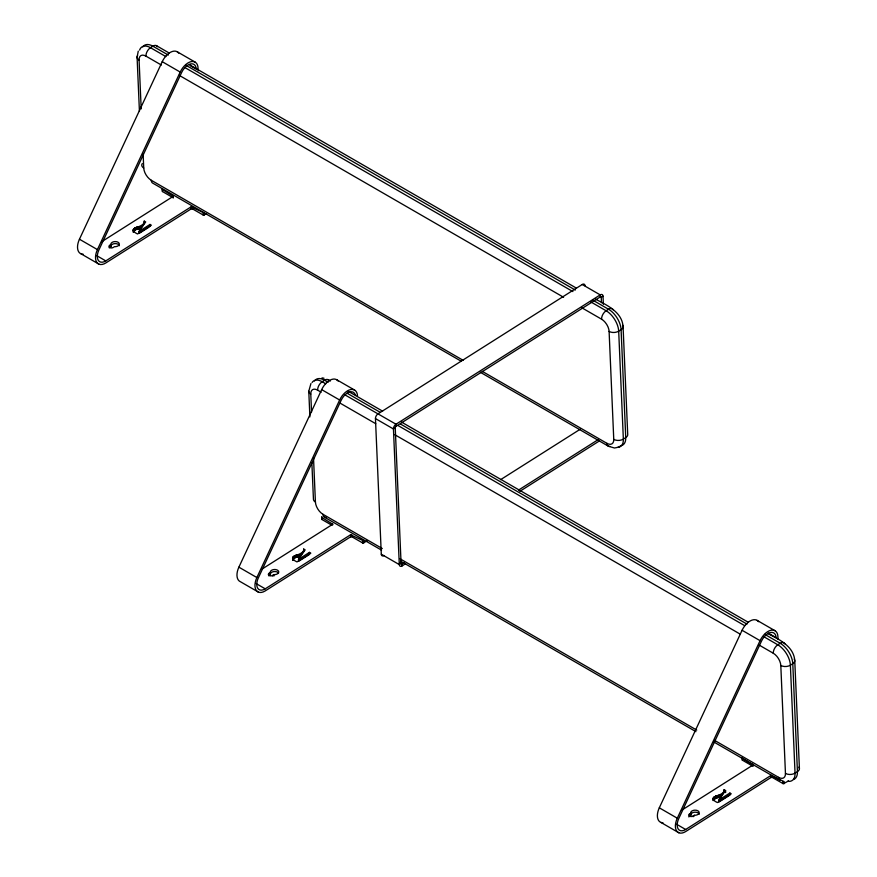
<?xml version="1.0" encoding="UTF-8"?>
<svg xmlns="http://www.w3.org/2000/svg" width="877" height="877" viewBox="0 0 877 877"><rect width="100%" height="100%" fill="white"/><g stroke="black" fill="none" stroke-linecap="round" stroke-linejoin="round"><path stroke-width="1.32" d="M309.888 416.893L308.781 391.252L310.94 383.534M298.509 559.318L305.152 549.89L303.683 549.046C304.845 556.051 283.677 555.294 296.974 561.916L310.809 553.157L309.46 552.378L298.509 559.318L298.597 561.335L309.548 554.407L309.46 552.378M138.27 51.14L137.086 57.213L139.421 111.193M139.07 231.375L145.703 221.947L144.245 221.103C145.396 228.119 124.227 227.351 137.536 233.984L151.359 225.214L150.011 224.435L139.07 231.375L139.158 233.403L149.002 227.154M133.337 231.977L136.045 229.489L140.364 228.82L144.332 223.131L144.245 221.103M292.775 559.921L295.494 557.432L299.813 556.763L303.771 551.074L303.683 549.046M724.106 789.695L724.194 791.723L725.663 792.567L725.575 790.55L724.106 789.695C725.268 796.711 704.099 795.943 717.397 802.576L731.232 793.817L729.883 793.038L718.932 799.967L719.019 801.995L729.971 795.055L729.883 793.038M83.085 254.177A13.988 8.079 -60 0 1 79.445 239.224L162.223 61.686A13.988 8.079 -60 0 1 178.667 53.091M206.544 213.67L203.464 215.172L192.403 208.836L191.208 208.869L105.876 262.914A13.988 8.079 -60 0 1 96.678 262.212A13.988 8.079 -60 0 1 97.424 249.605L180.202 72.067A13.988 8.079 -60 0 1 191.033 61.664A13.988 8.079 -60 0 1 198.049 67.989L198.169 70.719M258.441 592.128L240.451 581.747A13.988 8.079 -60 0 1 238.884 567.167L321.662 389.629A13.988 8.079 -60 0 1 338.116 381.035M367.068 540.923L362.914 543.104L351.852 536.768L350.647 536.801L265.314 590.857A13.988 8.079 -60 0 1 256.117 590.155A13.988 8.079 -60 0 1 256.873 577.548L339.651 400.011A13.988 8.079 -60 0 1 350.471 389.607A13.988 8.079 -60 0 1 357.498 395.933M662.957 822.769A13.988 8.079 -60 0 1 659.307 807.816L742.085 630.278A13.988 8.079 -60 0 1 758.539 621.683M788.576 780.892L783.336 783.764L772.275 777.428L771.069 777.461L685.737 831.517A13.988 8.079 -60 0 1 676.54 830.815A13.988 8.079 -60 0 1 677.296 818.208L760.074 640.67A13.988 8.079 -60 0 1 770.894 630.256A13.988 8.079 -60 0 1 777.921 636.581L778.042 639.311M713.286 800.328L716.301 797.917L720.236 797.423L724.194 791.723M718.932 799.967L725.575 790.55M321.87 518.745L321.87 519.469L331.583 525.071M262.234 568.954L332.756 524.227L321.782 517.441L321.782 516.717L321.87 519.469M742.293 759.394L742.293 760.118L753.091 766.355M101.633 241.745L173.317 196.284L162.344 189.498L162.344 188.774L162.431 191.526L173.218 197.753M109.669 245.374L110.864 244.606A4.242 2.565 -2.5 0 1 114.854 241.581A4.242 2.565 -2.5 0 1 119.294 244.135A4.242 2.565 -2.5 0 1 114.459 246.689L113.265 247.446A2.543 1.535 -2.5 0 1 109.669 247.544A2.543 1.535 -2.5 0 1 109.669 245.374L109.757 247.391A2.543 1.535 -2.5 0 0 109.241 247.851M109.757 247.391L110.951 246.634A4.242 2.565 -2.5 0 1 114.569 243.631A4.242 2.565 -2.5 0 1 119.349 245.713M190.254 65.665L196.251 69.13A11.445 6.61 -60 0 0 190.506 63.955A11.445 6.61 -60 0 0 181.649 72.473L98.882 250A11.445 6.61 -60 0 0 98.257 260.316A11.445 6.61 -60 0 0 105.788 260.897L191.12 206.84L204.308 213.001L204.396 215.029M585.047 285.825A3.815 2.203 -60 0 0 582.218 284.499L378.02 413.845A3.815 2.203 -60 0 0 375.455 418.581L381.298 554.198L399.287 564.58A3.815 2.203 -60 0 0 402.115 565.906L405.58 563.714M404.33 562.42L402.028 563.878A1.272 0.734 -60 0 1 401.085 563.44L399.287 564.58L393.444 428.974L395.242 427.833A1.272 0.734 -60 0 1 396.097 426.255L600.296 296.908A1.272 0.734 -60 0 1 601.238 297.347L603.025 296.207L603.376 304.264M269.107 573.306L270.302 572.549A4.242 2.565 -2.5 0 1 274.304 569.513A4.242 2.565 -2.5 0 1 278.733 572.078A4.242 2.565 -2.5 0 1 273.909 574.632L272.703 575.389A2.543 1.535 -2.5 0 1 269.107 575.487A2.543 1.535 -2.5 0 1 269.107 573.306L269.195 575.334A2.543 1.535 -2.5 0 0 268.691 575.783M269.195 575.334L270.39 574.578A4.242 2.565 -2.5 0 1 273.471 571.651A4.242 2.565 -2.5 0 1 278.502 573.01M355.295 394.803A11.445 6.61 -60 0 0 348.882 392.227A11.445 6.61 -60 0 0 341.098 400.405L258.32 577.943A11.445 6.61 -60 0 0 257.706 588.259A11.445 6.61 -60 0 0 265.227 588.829L350.559 534.784L363.747 540.945L363.834 542.973M500.559 479.697L580.168 429.27M518.548 490.079L598.147 439.651M519.787 491.372L599.386 440.945M681.506 810.337L753.19 764.887L742.205 758.101L742.205 757.366L742.293 760.118M689.53 813.966L690.736 813.209A4.242 2.565 -2.5 0 1 694.727 810.173A4.242 2.565 -2.5 0 1 699.155 812.727A4.242 2.565 -2.5 0 1 694.332 815.281L693.126 816.038A2.543 1.535 -2.5 0 1 689.541 816.136A2.543 1.535 -2.5 0 1 689.53 813.966L689.618 815.994A2.543 1.535 -2.5 0 0 688.883 816.958M689.618 815.994L690.824 815.226A4.242 2.565 -2.5 0 1 694.441 812.223A4.242 2.565 -2.5 0 1 699.21 814.305M768.131 633.106L776.123 637.722A11.445 6.61 -60 0 0 770.379 632.547A11.445 6.61 -60 0 0 761.521 641.065L678.743 818.603A11.445 6.61 -60 0 0 678.129 828.918A11.445 6.61 -60 0 0 685.65 829.489L770.982 775.432L784.17 781.604L784.257 783.621M619.513 446.985L614.492 448.004L608.485 446.25L480.333 372.265M322.012 377.888L324.019 378.217M195.165 62.135L177.176 51.743M775.027 630.727L757.048 620.346M354.604 390.068L336.625 379.686M99.002 264.196L81.013 253.804M678.864 832.788L660.885 822.407M582.218 284.499L600.208 294.88A3.815 2.203 -60 0 1 603.025 296.207M156.336 45.604L169.382 53.146M189.553 64.788L576.375 288.116M595.362 299.079C606.643 305.064 622.122 311.85 623.076 326.693L627.724 434.641A6.786 4.1 -2.5 0 1 625.739 437.601A16.959 9.307 57.6 0 1 620.247 445.823M168.307 55.076L152.872 46.174A16.959 9.307 57.6 0 0 142.787 46.919M186.099 65.358L575.29 290.057M593.093 300.329L608.517 309.23A6.786 3.914 -60 0 1 613.089 309.767M165.906 56.599L150.482 47.687A16.959 9.307 57.6 0 0 139.596 50.066M184.894 67.562L572.9 291.57M590.692 301.841L606.117 310.754A16.959 9.307 57.6 0 1 618.691 331.166L623.35 439.114A16.959 9.307 57.6 0 1 617.857 447.336M162.223 61.686L180.202 72.067M141.186 108.901L139.081 60.064A10.173 5.58 57.6 0 1 145.922 56.117L161.346 65.03M179.149 75.301L563.593 297.259M581.396 307.542L601.567 319.184A10.173 5.58 57.6 0 1 609.109 331.429L613.757 439.377A10.173 5.58 57.6 0 1 606.917 443.323L482.328 371.388M142.26 163.582A6.786 4.1 -2.5 0 0 143.729 168.011A10.173 5.58 57.6 0 0 151.272 180.267L463.341 360.436M461.346 361.302L152.839 183.194A6.786 3.914 -60 0 1 151.272 180.267M328.031 379.642L330.399 381.013M348.202 391.295L382.602 411.16M401.589 422.122L748.07 622.155M768.241 633.797C779.302 639.465 793.86 646.426 794.77 660.732L799.418 768.68M328.13 382.262L324.567 380.212A16.959 9.307 57.6 0 0 314.481 380.958M347.117 393.225L380.344 412.409M400.515 424.051L746.985 624.095M764.788 634.367L780.212 643.269A6.786 3.914 -60 0 1 784.783 643.795M79.445 239.224L97.424 249.605M325.74 383.786L322.177 381.725A16.959 9.307 57.6 0 0 312.08 382.482M344.716 394.749L396.009 424.227L396.097 426.255M398.114 425.575L744.595 625.608M763.582 636.57L777.811 644.792A16.959 9.307 57.6 0 1 790.385 665.204L795.044 773.152A16.959 9.307 57.6 0 1 787.699 781.275M96.788 255.7L105.788 260.897M375.455 418.581L393.444 428.974A3.815 2.203 -60 0 1 396.009 424.227L600.208 294.88L600.296 296.908M742.085 630.278L760.074 640.67M321.662 389.629L339.651 400.011M311.543 412.091L310.776 394.102A10.173 5.58 57.6 0 1 317.617 390.155L321.179 392.216M340.166 403.179L375.762 423.723M394.749 434.685L740.035 634.038M759.022 645.001L773.262 653.222A10.173 5.58 57.6 0 1 780.804 665.468L785.452 773.415A10.173 5.58 57.6 0 1 778.612 777.362L714.536 740.363M311.861 462.771L313.44 499.199A6.786 4.1 -2.5 0 0 315.424 502.05A10.173 5.58 57.6 0 0 322.966 514.295L382.295 548.553M400.098 558.824L696.733 730.092M324.534 517.222L381.495 550.109M400.471 561.072L695.932 731.648M713.725 741.92L780.179 780.289A6.786 3.914 -60 0 1 778.612 777.362M400.033 562.727L402.028 563.878L402.115 565.906M659.307 807.816L677.296 818.208M238.884 567.167L256.873 577.548M676.66 824.292L685.65 829.489M256.237 583.643L265.227 588.829M782.975 781.637L783.062 783.654M772.188 775.4L772.275 777.428M770.982 775.432L771.069 777.461M753.003 764.327L753.014 765.391M720.149 795.395L720.236 797.423M719.94 795.362L720.028 797.39M719.721 795.351L719.809 797.368M719.502 795.329L719.578 797.357M719.272 795.329L719.359 797.346M718.822 795.329L718.91 797.357M718.373 795.362L718.46 797.39M717.934 795.428L718.022 797.445M717.496 795.505L717.583 797.533M717.057 795.614L717.145 797.631M716.63 795.746L716.717 797.763M716.213 795.899L716.301 797.917M715.829 796.064L715.917 798.092M715.457 796.25L715.544 798.267M715.106 796.448L715.193 798.465M714.678 796.711L714.766 798.739M714.459 796.864L714.547 798.881M714.262 797.007L714.349 799.035M714.086 797.149L714.174 799.177M713.922 797.303L714.01 799.32M713.681 797.544L713.768 799.572M713.472 797.796L713.56 799.824M713.319 798.048L713.407 800.076M713.198 798.311L713.198 800.58M694.332 815.281L694.354 815.961M693.126 816.038L693.159 816.717M690.736 813.209L690.824 815.226M601.238 297.347L601.469 302.718M395.242 427.833L401.085 563.44M362.552 540.977L362.639 543.006M351.765 534.751L351.852 536.768M350.559 534.784L350.647 536.801M332.58 523.668L332.635 525.016M313.538 458.353L315.424 502.05M299.726 554.735L299.813 556.763M299.506 554.713L299.594 556.742M299.298 554.692L299.386 556.72M299.068 554.681L299.156 556.698M298.849 554.67L298.936 556.698M298.399 554.681L298.487 556.698M297.95 554.713L298.037 556.731M297.511 554.768L297.599 556.796M297.073 554.845L297.16 556.873M296.634 554.955L296.722 556.983M296.207 555.086L296.294 557.114M295.79 555.24L295.878 557.268M295.406 555.404L295.494 557.432M295.034 555.59L295.121 557.619M294.672 555.788L294.76 557.816M294.244 556.051L294.332 558.079M294.036 556.204L294.124 558.232M293.839 556.358L293.927 558.375M293.663 556.5L293.751 558.517M293.499 556.643L293.587 558.671M293.258 556.884L293.346 558.912M293.05 557.147L293.137 559.164M292.896 557.388L292.984 559.416M292.765 557.651L292.852 559.679M292.688 557.893L292.732 560.414M273.909 574.632L273.964 575.981M272.703 575.389L272.736 576.057M270.302 572.549L270.39 574.578M203.102 213.034L203.19 215.062M192.315 206.808L192.403 208.836M191.12 206.84L191.208 208.869M173.131 195.735L173.186 197.807M162.344 189.498L162.431 191.526M150.011 224.435L150.099 226.463M143.126 153.881L143.729 168.011M140.276 226.803L140.364 228.82M140.068 226.77L140.156 228.798M139.849 226.748L139.936 228.776M139.629 226.737L139.717 228.765M139.399 226.726L139.487 228.754M138.95 226.737L139.037 228.765M138.511 226.77L138.599 228.798M138.073 226.825L138.149 228.853M137.623 226.913L137.711 228.941M137.196 227.011L137.283 229.04M136.757 227.143L136.845 229.171M136.352 227.296L136.439 229.325M135.957 227.472L136.045 229.489M135.584 227.647L135.672 229.675M135.233 227.845L135.321 229.873M134.806 228.119L134.894 230.136M134.598 228.261L134.674 230.289M134.389 228.415L134.477 230.443M134.214 228.557L134.148 230.728M133.819 228.952L133.907 230.969M133.611 229.204L133.699 231.232M133.447 229.456L133.534 231.484M133.326 229.708L133.293 232.23M110.864 244.606L110.951 246.634M610.085 446.437A6.786 3.914 -60 0 1 606.917 443.323M613.757 439.377A6.786 4.1 -2.5 0 0 623.35 439.114L625.739 437.601L621.091 329.653A6.786 4.1 -2.5 0 0 622.549 325.137M609.109 331.429A6.786 4.1 -2.5 0 0 618.691 331.166L621.091 329.653A16.959 9.307 57.6 0 0 608.517 309.23L606.117 310.754A6.786 3.914 -60 0 0 601.567 319.184M145.922 56.117A6.786 3.914 -60 0 1 150.482 47.687L152.872 46.174A6.786 3.914 -60 0 1 157.443 46.7M139.081 60.064A6.786 4.1 -2.5 0 1 137.601 55.635M384.126 555.525A3.815 2.203 -60 0 1 381.298 554.198M326.145 517.408A6.786 3.914 -60 0 1 322.966 514.295M785.452 773.415A6.786 4.1 -2.5 0 0 795.044 773.152L797.434 771.639A6.786 4.1 -2.5 0 0 798.903 767.123M793.597 779.5A16.959 9.307 57.6 0 0 797.434 771.639L792.786 663.692A6.786 4.1 -2.5 0 0 794.244 659.175M780.804 665.468A6.786 4.1 -2.5 0 0 790.385 665.204L792.786 663.692A16.959 9.307 57.6 0 0 780.212 643.269L777.811 644.792A6.786 3.914 -60 0 0 773.262 653.222M317.617 390.155A6.786 3.914 -60 0 1 322.177 381.725L324.567 380.212A6.786 3.914 -60 0 1 329.138 380.739M310.776 394.102A6.786 4.1 -2.5 0 1 308.781 391.252"/></g></svg>
